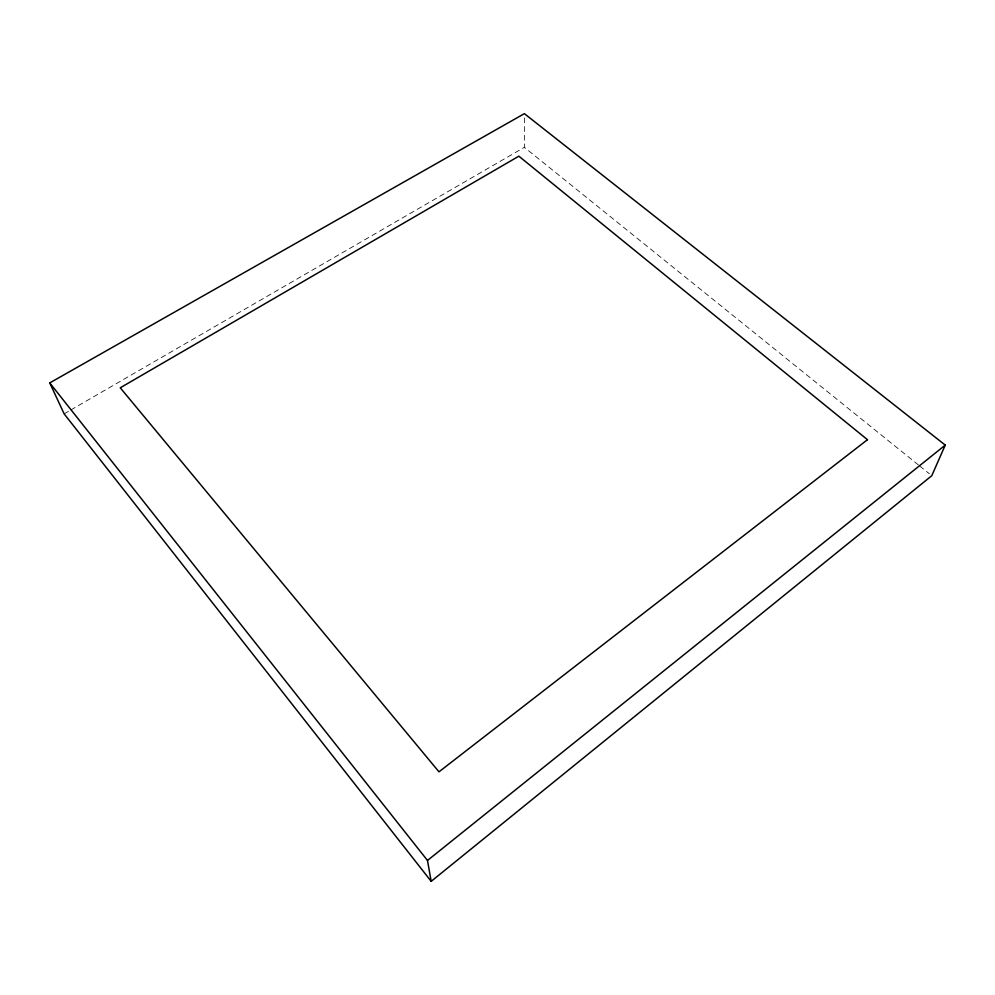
<?xml version="1.0" encoding="UTF-8"?>
<svg xmlns="http://www.w3.org/2000/svg" width="995" height="995" viewBox="0 0 995 995"><rect width="100%" height="100%" fill="white"/><g stroke="black" fill="none" stroke-linecap="round" stroke-linejoin="round"><path stroke-width="0.75" stroke-dasharray="4.97 3.73" d="M918.46 464.988L524.353 147.335L524.377 115.184M64.14 413.845L69.501 410.748M70.844 409.965L524.353 147.335M919.678 465.971L929.342 473.757"/><path stroke-width="1.49" d="M945.25 445.101L931.768 475.709L431.183 881.346L64.14 413.845L49.75 382.901L524.377 113.654L945.25 445.101L427.489 860.464L431.183 881.346M49.75 382.901L427.489 860.464M867.466 439.703L438.982 771.834L120.258 387.801L518.868 156.178L867.466 439.703"/></g></svg>
